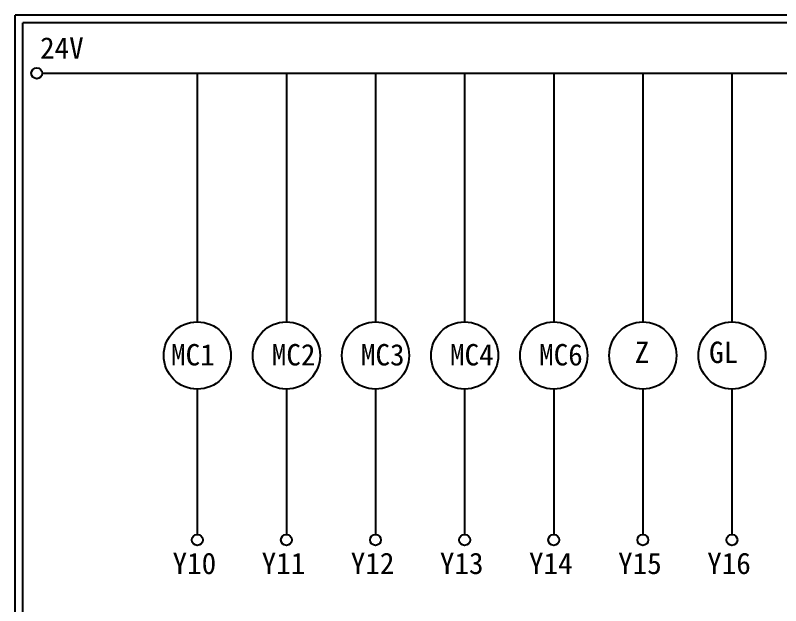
# Model space of a CAD drawing. Extents: x 926 to 1213, y 3 to 207.
# Drawn here: x 925.7 to 1054.6, y 107.6 to 207 of the extents above; entities that cross this region are included whole.
import ezdxf

# ---------------------------------------------------------------- set-up
doc = ezdxf.new("R2010")
doc.units = 0
doc.layers.add('圖框層', color=7, linetype='CONTINUOUS')
doc.layers.add('標尺寸層', color=3, linetype='CONTINUOUS')
doc.styles.add('STSL', font='KAIU.TTF')

msp = doc.modelspace()

# ---------------------------------------------------------------- linework, layer by layer
at = {"layer": '圖框層', "color": 7}
for p, q in [((1212.74, 206.97), (925.74, 206.97)), ((925.74, 3), (925.74, 206.97)), ((1211.49, 205.72), (926.99, 205.72)), ((926.99, 4.25), (926.99, 205.72))]:
    msp.add_line(p, q, dxfattribs=at)
at = {"layer": '標尺寸層', "color": 7}
for p, q in [((930.28, 197.22), (1207.88, 197.22)), ((956.38, 197.22), (956.38, 155.39)), ((971.38, 197.22), (971.38, 155.39)), ((986.38, 197.22), (986.38, 155.39)), ((1001.38, 197.22), (1001.38, 155.39)), ((1016.38, 197.22), (1016.38, 155.39)), ((1031.38, 197.22), (1031.38, 155.39)), ((1046.38, 197.22), (1046.38, 155.39)), ((956.38, 144.07), (956.38, 119.62)), ((971.38, 144.07), (971.38, 119.62)), ((986.38, 144.07), (986.38, 119.62)), ((1001.38, 144.07), (1001.38, 119.62)), ((1016.38, 144.07), (1016.38, 119.62)), ((1031.38, 144.07), (1031.38, 119.62)), ((1046.38, 144.07), (1046.38, 119.62))]:
    msp.add_line(p, q, dxfattribs=at)
for centre, radius in [((929.36, 197.22), 0.92), ((956.38, 149.73), 5.66), ((971.38, 149.73), 5.66), ((986.38, 149.73), 5.66), ((1001.38, 149.73), 5.66), ((1016.38, 149.73), 5.66), ((1031.38, 149.73), 5.66), ((1046.38, 149.73), 5.66), ((956.38, 118.7), 0.92), ((971.38, 118.7), 0.92), ((986.38, 118.7), 0.92), ((1001.38, 118.7), 0.92), ((1016.38, 118.7), 0.92), ((1031.38, 118.7), 0.92), ((1046.38, 118.7), 0.92)]:
    msp.add_circle(centre, radius, dxfattribs=at)

# ---------------------------------------------------------------- texts
at = {"layer": '圖框層', "color": 4, "style": 'STSL'}
for s, p in [('24V', (929.91, 199.68)), ('Z', (1030.01, 148.47)), ('GL', (1042.53, 148.47)), ('MC1', (951.96, 148.06)), ('MC2', (968.92, 148.06)), ('MC3', (983.92, 148.06)), ('MC4', (998.92, 148.06)), ('MC6', (1013.92, 148.06)), ('Y10', (952.21, 112.96)), ('Y11', (967.21, 112.96)), ('Y12', (982.21, 112.96)), ('Y13', (997.21, 112.96)), ('Y14', (1012.21, 112.96)), ('Y15', (1027.21, 112.96)), ('Y16', (1042.21, 112.96))]:
    msp.add_text(s, height=3.6, dxfattribs=at).set_placement(p)

doc.saveas('drawing.dxf')
